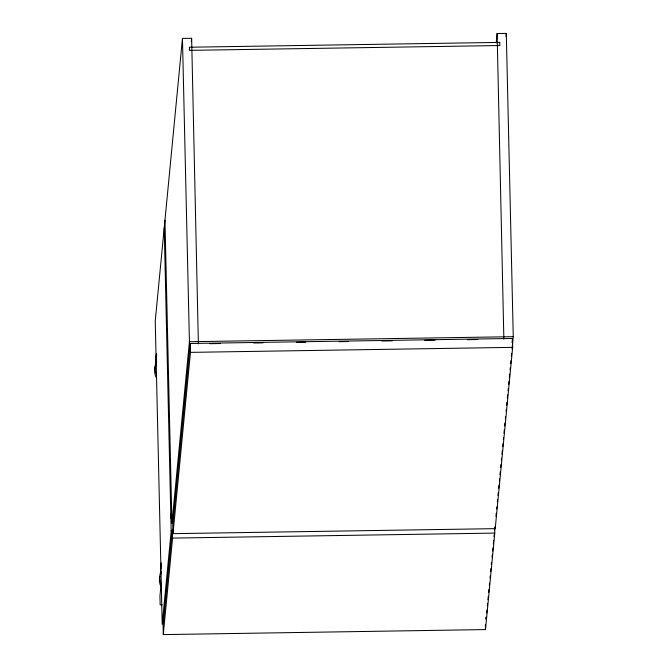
<?xml version="1.0" encoding="UTF-8"?>
<svg xmlns="http://www.w3.org/2000/svg" width="668" height="668" viewBox="0 0 668 668"><rect width="100%" height="100%" fill="white"/><g stroke="black" fill="none" stroke-linecap="round" stroke-linejoin="round"><path stroke-width="1" d="M198.379 343.87L191.632 38.293L182.456 38.443L155.243 321.074L162.207 624.355L171.242 530.551M191.332 41.408L191.632 38.293M161.247 582.521L159.953 595.981L160.153 604.874L162.24 604.841M170.874 518.151L171.626 510.344M182.456 38.443L189.42 341.724L171.927 523.42L164.963 220.131M190.246 343.486L172.795 524.772L172.995 533.657L495.213 528.647L512.665 347.36L512.465 338.467L190.246 343.486L190.455 352.37L172.995 533.657M163.276 634.6L172.569 538.099L172.361 529.215L163.076 625.707L163.276 634.6L485.494 629.582L494.788 533.089L494.646 527.161M496.215 42.886L497.117 33.542L506.294 33.4L513.258 336.689L512.055 349.147M505.993 36.515L506.294 33.4M503.864 339.119L497.117 33.542M512.064 342.609L512.465 338.467M486.237 617.249L486.045 619.32L485.995 617.232M486.638 613.107L486.939 610.001M487.339 605.868L487.54 603.797M487.932 599.655L488.233 596.549M488.634 592.416L488.934 589.31M489.327 585.168L489.527 583.097M490.028 577.92L490.228 575.858M490.629 571.716L490.922 568.61M491.322 564.468L491.523 562.406M492.024 557.229L492.216 555.158M492.617 551.016L492.917 547.91M493.318 543.777L493.619 540.671M494.011 536.529L494.211 534.458M494.612 530.325L494.913 527.219M495.965 516.297L496.257 513.183M496.658 509.033L496.858 506.954M497.359 501.768L497.56 499.689M497.961 495.539L498.261 492.425M498.662 488.266L498.963 485.152M499.363 481.002L499.564 478.923M499.956 474.773L500.257 471.658M500.658 467.5L500.958 464.385M501.359 460.235L501.559 458.156M501.96 454.006L502.261 450.892M502.662 446.742L502.962 443.627M503.363 439.469L503.555 437.398M503.956 433.24L504.256 430.125M504.657 425.975L504.958 422.861M505.359 418.702L505.559 416.632M506.06 411.438L506.26 409.359M506.661 405.209L506.962 402.094M507.354 397.944L507.655 394.83M508.056 390.671L508.256 388.601M508.657 384.442L508.958 381.328M509.358 377.178L509.659 374.063M510.06 369.913L510.26 367.834M510.661 363.676L510.953 360.561M511.354 356.411L511.655 353.297M189.42 341.724L513.258 336.689M209.844 343.694L220.273 343.527M253.631 343.01L263.017 342.868M296.383 342.342L305.769 342.2M339.127 341.682L348.512 341.532M381.879 341.014L392.3 340.855M424.623 340.346L435.052 340.187M467.366 339.686L477.795 339.519M190.455 352.37L512.665 347.36M172.569 538.099L494.788 533.089M485.377 624.647L485.494 629.582M164.211 227.938L171.175 531.219M156.679 365.738A16.291 15.773 5.5 0 1 156.796 354.675M156.638 361.814A16.291 15.773 5.5 0 1 156.446 353.698M156.011 377.236A16.291 15.773 5.5 0 1 155.711 365.162M156.345 374.28A16.291 15.773 5.5 0 1 156.07 362.256M161.155 573.921A16.291 15.773 5.5 0 1 161.255 564.802M160.813 586.395A16.291 15.773 5.5 0 1 159.877 576.3M161.147 583.44A16.291 15.773 5.5 0 1 160.871 571.424M160.98 568.969A16.291 15.773 5.5 0 1 161.247 562.857M499.748 42.393L189.411 47.228L189.478 50.359L499.823 45.533L499.748 42.393"/></g></svg>
